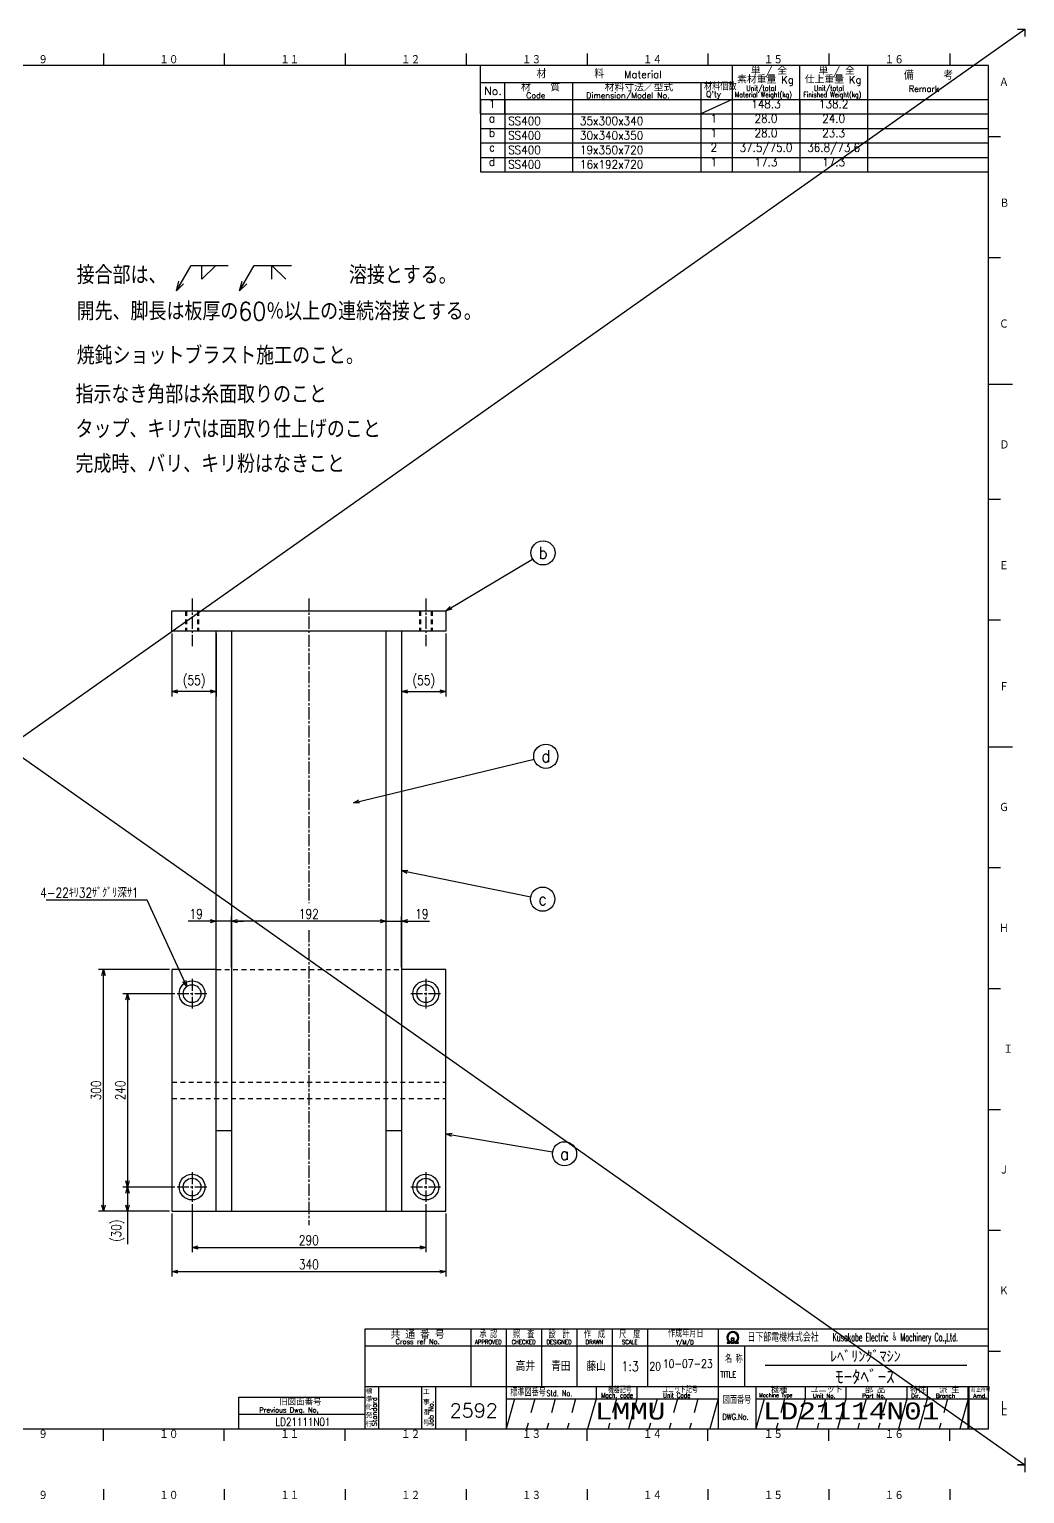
# Model space of a CAD drawing. Extents: x 0 to 2523, y 0 to 3564.
# Drawn here: x 1288 to 2523, y 1746 to 3564 of the extents above; entities that cross this region are included whole.
import ezdxf
from ezdxf.enums import TextEntityAlignment as Align

# ---------------------------------------------------------------- set-up
doc = ezdxf.new("R2010")
doc.units = 0
doc.header["$LTSCALE"] = 3
doc.linetypes.add('GEN3A', pattern=[3.5, 2, -1.5])
doc.linetypes.add('GEN7A', pattern=[7.5, 5, -0.75, 1, -0.75])
doc.layers.get('0').update_dxf_attribs({"linetype": 'CONTINUOUS'})
doc.layers.get('DEFPOINTS').update_dxf_attribs({"linetype": 'CONTINUOUS'})
for name, color, linetype in [('2', 5, 'CONTINUOUS'), ('3A', 6, 'GEN3A'), ('5', 3, 'CONTINUOUS'), ('6', 52, 'CONTINUOUS'), ('7A', 4, 'GEN7A'), ('8', 1, 'CONTINUOUS'), ('RAHM2', 1, 'CONTINUOUS'), ('RAHM3', 52, 'CONTINUOUS')]:
    doc.layers.add(name, color=color, linetype=linetype)
doc.styles.add('DIMENSION', font='monotxt.shx', dxfattribs={"bigfont": 'bigfont.shx'})
doc.styles.get("Standard").update_dxf_attribs({"font": 'romans.shx', "width": 0.8, "bigfont": 'extfont.shx'})
doc.dimstyles.new('GEN-ISO', dxfattribs={"dimscale": 3, "dimtxt": 4, "dimasz": 2.5, "dimexe": 2, "dimexo": 1, "dimgap": 1, "dimtad": 3, "dimdec": 3, "dimrnd": 0.001, "dimdsep": 46, "dimtxsty": 'Standard', "dimblk": 'OPEN30', "dimcen": 0, "dimclrt": 52, "dimadec": 0, "dimazin": 0, "dimtp": 0.1, "dimtm": 0.1, "dimtfac": 0.6, "dimtdec": 3, "dimtmove": 2, "dimatfit": 3, "dimldrblk": 'OPEN30', "dimfxl": 1, "dimarcsym": 0})

# ---------------------------------------------------------------- blocks, each defined once
blk = doc.blocks.new('1A1ﾌﾞﾋﾝ')
at = {"layer": 'RAHM2', "color": 5, "linetype": 'Continuous'}
for p, q in [((3, 594), (0, 594)), ((0, 594), (0, 591)), ((838, 594), (841, 594)), ((841, 594), (841, 591)), ((210, 589), (210, 579)), ((60, 584), (60, 579)), ((110, 584), (110, 579)), ((160, 584), (160, 579)), ((260, 584), (260, 579)), ((310, 584), (310, 579)), ((360, 584), (360, 579)), ((410, 584), (410, 579)), ((460, 584), (460, 579)), ((510, 584), (510, 579)), ((560, 584), (560, 579)), ((610, 584), (610, 579)), ((660, 584), (660, 579)), ((710, 584), (710, 579)), ((760, 584), (760, 579)), ((810, 584), (810, 579)), ((826, 579), (25, 579)), ((25, 579), (25, 15)), ((104, 558), (104, 579)), ((826, 15), (826, 579)), ((25, 558), (64.5, 558)), ((64.5, 558), (104, 558)), ((20, 549.5), (25, 549.5)), ((831, 549.5), (826, 549.5)), ((20, 499.5), (25, 499.5)), ((831, 499.5), (826, 499.5)), ((15, 447), (25, 447)), ((836, 447), (826, 447)), ((20, 399.5), (25, 399.5)), ((831, 399.5), (826, 399.5)), ((20, 349.5), (25, 349.5)), ((831, 349.5), (826, 349.5)), ((15, 297), (25, 297)), ((836, 297), (826, 297)), ((20, 247), (25, 247)), ((831, 247), (826, 247)), ((20, 197), (25, 197)), ((831, 197), (826, 197)), ((20, 147), (25, 147)), ((831, 147), (826, 147)), ((20, 97), (25, 97)), ((831, 97), (826, 97)), ((20, 47), (25, 47)), ((831, 47), (826, 47)), ((25, 15), (826, 15)), ((60, 10), (60, 15)), ((110, 10), (110, 15)), ((160, 10), (160, 15)), ((210, 5), (210, 15)), ((260, 10), (260, 15)), ((310, 10), (310, 15)), ((360, 10), (360, 15)), ((410, 10), (410, 15)), ((460, 10), (460, 15)), ((510, 10), (510, 15)), ((560, 10), (560, 15)), ((610, 10), (610, 15)), ((660, 10), (660, 15)), ((710, 10), (710, 15)), ((760, 10), (760, 15)), ((810, 10), (810, 15)), ((0, 3), (0, 0)), ((0, 0), (3, 0)), ((841, 0), (838, 0)), ((841, 3), (841, 0))]:
    blk.add_line(p, q, dxfattribs=at)
at = {"layer": 'RAHM2', "color": 7, "linetype": 'Continuous'}
for p, q in [((45, 579), (45, 558)), ((64.5, 579), (64.5, 558)), ((65, 579), (65, 558)), ((84, 579), (84, 558)), ((84.5, 579), (84.5, 558)), ((616, 559), (616, 579)), ((720, 579), (720, 559)), ((748, 559), (748, 579)), ((776, 579), (776, 559)), ((25, 572), (64.5, 572)), ((64.5, 572), (104, 572)), ((616, 572), (720, 572)), ((626, 559), (626, 572)), ((654, 572), (654, 559)), ((707, 572), (707, 559)), ((616, 565), (826, 565)), ((616, 559), (826, 559)), ((611.93, 56.26), (611.93, 32.42)), ((626.55, 56.26), (626.55, 15)), ((641.18, 56.26), (641.18, 32.42)), ((655.8, 56.26), (655.8, 32.42)), ((670.43, 56.26), (670.43, 32.42)), ((685.05, 56.26), (685.05, 32.42)), ((714.3, 56.26), (714.3, 15)), ((25, 49), (100, 49)), ((37, 49), (37, 15)), ((56.8, 49), (56.8, 15)), ((85.6, 49), (85.6, 15)), ((100, 15), (100, 49)), ((568.05, 49.26), (826, 49.26)), ((685.05, 49.26), (685.05, 32.42)), ((714.3, 49.26), (714.3, 49.26)), ((725.17, 49.26), (725.17, 32.42)), ((25, 42), (100, 42)), ((25, 35), (100, 35)), ((568.05, 32.42), (826, 32.42)), ((573.77, 32.42), (573.77, 15)), ((591.59, 32.42), (591.59, 15)), ((597.3, 32.42), (597.3, 15)), ((663.73, 32.42), (663.73, 27.42)), ((680.59, 32.42), (680.59, 27.42)), ((729.82, 32.42), (729.82, 15)), ((750.15, 32.42), (750.15, 27.42)), ((767, 32.42), (767, 27.42)), ((792.29, 32.42), (792.29, 27.42)), ((800.72, 32.42), (800.72, 27.42)), ((817.57, 15), (817.57, 32.42)), ((818.07, 15), (818.07, 32.42)), ((25, 28), (100, 28)), ((516, 28), (568.05, 28)), ((516, 15), (516, 28)), ((626.55, 27.42), (714.3, 27.42)), ((729.82, 27.42), (826, 27.42)), ((25, 21), (100, 21)), ((516, 21), (568.05, 21))]:
    blk.add_line(p, q, dxfattribs=at)
at = {"layer": 'RAHM2', "color": 3, "linetype": 'Continuous'}
for p, q in [((733.73, 41.35), (817.03, 41.35)), ((630.02, 27.42), (626.55, 15)), ((663.73, 27.42), (660.26, 15)), ((680.59, 27.42), (677.12, 15)), ((714.3, 27.42), (710.83, 15)), ((750.15, 27.42), (746.68, 15)), ((767, 27.42), (763.54, 15)), ((792.29, 27.42), (788.82, 15)), ((800.72, 27.42), (797.25, 15))]:
    blk.add_line(p, q, dxfattribs=at)
at = {"layer": 'RAHM2', "color": 3, "linetype": 'GEN3A'}
for p, q in [((638.44, 27.42), (634.98, 15)), ((646.87, 27.42), (643.41, 15)), ((655.3, 27.42), (651.84, 15)), ((672.16, 27.42), (668.69, 15)), ((689.01, 27.42), (685.55, 15)), ((697.44, 27.42), (693.98, 15)), ((705.87, 27.42), (702.41, 15)), ((741.72, 27.42), (738.25, 15)), ((758.57, 27.42), (755.11, 15)), ((775.43, 27.42), (771.97, 15)), ((783.86, 27.42), (780.39, 15)), ((809.14, 27.42), (805.68, 15))]:
    blk.add_line(p, q, dxfattribs=at)
at = {"layer": 'RAHM2', "color": 5, "linetype": 'Continuous'}
blk.add_lwpolyline([(826, 56.26), (568.05, 56.26), (568.05, 15)], dxfattribs=at)
at = {"layer": 'RAHM2', "color": 7, "linetype": 'Continuous'}
for points in [[(718.02, 50.4), (719.22, 50.4), (719.22, 51.01)], [(718.02, 50.58), (718.97, 50.58), (718.97, 50.91)], [(718.72, 50.82), (718.72, 50.75), (718.02, 50.75), (718.02, 50.4)], [(719.62, 52.51), (719.62, 50.4), (720.92, 50.4), (720.92, 52.51), (719.62, 52.51)], [(719.77, 52.36), (719.77, 51.53), (720.77, 51.53), (720.77, 52.36), (719.77, 52.36)], [(720.77, 51.38), (720.77, 50.55), (719.77, 50.55), (719.77, 51.38), (720.77, 51.38)], [(721.32, 50.98), (721.32, 50.4), (722.58, 50.4), (722.58, 50.75), (721.85, 50.75), (721.85, 50.8)], [(721.57, 50.87), (721.57, 50.58), (722.58, 50.58)]]:
    blk.add_lwpolyline(points, dxfattribs=at)
for points in [[(30.79, 48.41), (27.65, 42.97), (33.92, 42.97)], [(30.79, 41.41), (27.65, 35.97), (33.92, 35.97)], [(30.79, 34.41), (27.65, 28.97), (33.92, 28.97)], [(30.79, 27.41), (27.65, 21.97), (33.92, 21.97)]]:
    blk.add_lwpolyline(points, close=True, dxfattribs=at)
at = {"layer": 'RAHM2', "color": 3, "linetype": 'Continuous'}
for points in [[(733.29, 27.42), (729.82, 15)], [(817.57, 27.42), (817.57, 27.42), (814.11, 15)]]:
    blk.add_lwpolyline(points, dxfattribs=at)
at = {"layer": 'RAHM2', "color": 7, "linetype": 'Continuous'}
for radius, start, end in [(2.5, 308.27062, 230.89517), (2.28, 303.99488, 234.40132), (2.06, 299.8294, 238.47562)]:
    blk.add_arc((720.3, 52.76), radius, start, end, dxfattribs=at)
at = {"layer": 'RAHM2', "color": 5, "linetype": 'Continuous'}
for s, height, p in [('１', 3.31, (33.1, 579.6)), ('２', 3.31, (83.1, 579.6)), ('３', 3.31, (133.1, 579.6)), ('４', 3.31, (183.1, 579.6)), ('５', 3.31, (233.1, 579.6)), ('６', 3.31, (283.1, 579.6)), ('７', 3.31, (333.1, 579.6)), ('８', 3.31, (383.1, 579.6)), ('９', 3.31, (433.1, 579.6)), ('１０', 3.311, (483.1, 579.6)), ('１１', 3.311, (533.1, 579.6)), ('１２', 3.311, (583.1, 579.6)), ('１３', 3.311, (633.1, 579.6)), ('１４', 3.311, (683.1, 579.6)), ('１５', 3.311, (733.1, 579.6)), ('１６', 3.311, (783.1, 579.6)), ('Ａ', 3.31, (18.36, 570.24)), ('Ａ', 3.31, (830.43, 570.24)), ('Ｂ', 3.31, (18.36, 520.24)), ('Ｂ', 3.31, (830.65, 520.24)), ('Ｃ', 3.31, (18.36, 470.24)), ('Ｃ', 3.31, (830.43, 470.24)), ('Ｄ', 3.31, (18.36, 420.24)), ('Ｄ', 3.31, (830.65, 420.24)), ('Ｅ', 3.31, (18.36, 370.24)), ('Ｅ', 3.31, (830.43, 370.24)), ('Ｆ', 3.31, (18.36, 320.24)), ('Ｆ', 3.31, (830.43, 320.24)), ('Ｇ', 3.31, (18.36, 270.24)), ('Ｇ', 3.31, (830.43, 270.24)), ('Ｈ', 3.31, (18.36, 220.24)), ('Ｈ', 3.31, (830.43, 220.24)), ('Ｉ', 3.31, (18.36, 170.24)), ('Ｉ', 3.31, (832.19, 170.24)), ('Ｊ', 3.31, (18.36, 120.24)), ('Ｊ', 3.31, (830.43, 120.24)), ('Ｋ', 3.31, (18.36, 70.24)), ('Ｋ', 3.31, (830.43, 70.24)), ('Ｌ', 3.31, (830.43, 22.74)), ('Ｌ', 3.31, (18.36, 20.24)), ('Ｌ', 3.31, (830.43, 20.24)), ('１', 3.31, (33.1, 10.87)), ('２', 3.31, (83.1, 10.87)), ('３', 3.31, (133.1, 10.87)), ('４', 3.31, (183.1, 10.87)), ('５', 3.31, (233.1, 10.87)), ('６', 3.31, (283.1, 10.87)), ('７', 3.31, (333.1, 10.87)), ('８', 3.31, (383.1, 10.87)), ('９', 3.31, (433.1, 10.87)), ('１０', 3.311, (483.1, 10.87)), ('１１', 3.311, (533.1, 10.87)), ('１２', 3.311, (583.1, 10.87)), ('１３', 3.311, (633.1, 10.87)), ('１４', 3.311, (683.1, 10.87)), ('１５', 3.311, (733.1, 10.87)), ('１６', 3.311, (783.1, 10.87))]:
    blk.add_text(s, height=height, dxfattribs=at).set_placement(p)
at = {"layer": 'RAHM2', "color": 7, "linetype": 'Continuous'}
for s, height, width, p in [('ユニットNo.', 2.5, 0.8, (28.29, 575.92)), ('コードNo.', 2.5, 0.8, (49.52, 575.81)), ('総製作個数', 2.5, 0.8, (69.17, 575.72)), ('在庫棚入庫', 2.5, 0.8, (89.08, 575.82)), ('Unit No.', 2.5, 0.8, (28.29, 572.64)), ('Part No.', 2.5, 0.8, (49.52, 572.53)), ("T. Q'ty", 2.2, 0.8, (69.17, 572.96)), ("Stock Q'ty", 2.2, 0.8, (85.8, 573.06)), ('材料個数', 3, 0.8, (708.41, 568.75)), ('Unit/total', 2.2, 0.7, (725.86, 568.49)), ('Unit/total', 2.2, 0.7, (753.86, 568.49)), ('Material Weight(kg)', 2.2, 0.68, (721.1, 565.86)), ('Finished Weight(kg)', 2.2, 0.68, (749.46, 565.86)), ('作成年月日', 3, 0.7, (693.49, 52.82)), ('Kusakabe Electric ＆ Machinery Co.,Ltd.', 3.3108, 0.5, (761.56, 51.19)), ('Y/M/D', 1.8, 0.8, (696.79, 49.87)), ('20', 3.5, 0.8, (685.81, 39.08)), ('名 称', 3, 0.7, (717.06, 42.33)), ('TITLE', 2.5, 0.8, (715.18, 36.25)), ('標準図番号', 3, 0.7, (628.26, 28.44)), ('Std. No.', 2.5, 0.7, (643.23, 28.44)), ('機器記号', 2.5, 0.7, (668.65, 29.77)), ('ユニット記号', 2.5, 0.7, (691.14, 29.85)), ('訂正符号', 2, 0.7, (818.96, 30.16)), ('Mach. code', 2, 0.7, (665.86, 27.83)), ('Unit Code', 2, 0.7, (691.45, 27.83)), ('図面番号', 3, 0.7, (716.15, 25.37)), ('Machine Type', 1.7, 0.9, (731.15, 28.05))]:
    blk.add_text(s, height=height, dxfattribs=dict(at, width=width)).set_placement(p)
for s, height, p in [('材\u3000\u3000\u3000\u3000\u3000料', 3.311, (639.18, 573.82)), ('Material', 3, (675.34, 573.82)), ('単 / 全', 3, (727.71, 575.26)), ('単 / 全', 3, (755.71, 575.26)), ('備     考', 3.311, (791.08, 573.21)), ('No.', 3.311, (617.5, 566.82)), ('材\u3000\u3000質', 3, (632.68, 568.39)), ('材料寸法／型式', 3, (667.33, 568.39)), ('素材重量 Kg', 3, (722.08, 571.63)), ('仕上重量 Kg', 3, (750.08, 571.63)), ('Remark', 2.5, (793.03, 568.16)), ('Code', 2.4, (634.82, 565.45)), ('Dimension/Model No.', 2.4, (659.65, 565.45)), ("Q'ty", 2.4, (709.19, 565.93)), ('Ｄ', 3.2, (29.23, 43.2)), ('Ｃ', 3.2, (29.23, 36.2)), ('Ｂ', 3.2, (29.23, 29.2)), ('標', 2, (568.44, 29.43)), ('工', 2, (592.15, 29.24)), ('機種', 2.4, (736.08, 29.76)), ('ユニット', 2.4, (752.39, 29.96)), ('部 品', 2.4, (774.93, 29.79)), ('特性', 2.4, (793.55, 29.78)), ('派 生', 2.4, (805.65, 29.72)), ('Ａ', 3.2, (29.23, 22.2)), ('旧図面番号', 2.5, (532.71, 24.69)), ('化', 2, (568.37, 22.95)), ('準', 2, (568.47, 26.11)), ('事', 2, (592.17, 24.92)), ('Unit No.', 1.7, (753.39, 27.76)), ('Part No.', 1.7, (773.81, 27.76)), ('Dir.', 1.7, (794.09, 27.76)), ('Branch', 1.7, (804.28, 27.76)), ('Amd.', 1.7, (819.74, 27.76)), ('符号', 2.5, (28.17, 18.37)), ('年月日', 2.5, (40.49, 18.14)), ('設計訂正書No.', 2.5, (58.29, 18.18)), ('担当', 2.5, (89.5, 18.18)), ('Previous Dwg. No,', 2, (524.5, 21.75)), ('発', 2, (568.46, 19.47)), ('号', 2, (592.11, 16.28)), ('番', 2, (592.31, 20.76)), ('Amd.', 2, (28.17, 15.93)), ('Y/M/D', 2, (40.49, 15.7)), ('Design Chg No.', 2, (58.29, 15.75)), ('Name', 2, (89.5, 15.75)), ('行', 2, (568.43, 15.82)), ('行', 2, (568.46, 15.82))]:
    blk.add_text(s, height=height, dxfattribs=at).set_placement(p)
for s, height, p in [('共 通 番 号', 3, (589.93, 54.14)), ('Cross ref No.', 2, (589.93, 51.01))]:
    blk.add_text(s, height=height, dxfattribs=at).set_placement(p, align=Align.MIDDLE)
for s, height, width, p in [('承 認', 3, 0.7, (619.18, 54.35)), ('照  査', 3, 0.7, (633.8, 54.35)), ('設  計', 3, 0.7, (648.43, 54.35)), ('作  成', 3, 0.7, (663.05, 54.35)), ('尺  度', 3, 0.7, (677.67, 54.35)), ('APPROVED', 1.8, 0.8, (619.18, 50.85)), ('CHECKED', 1.8, 0.8, (633.8, 50.85)), ('DESIGNED', 1.8, 0.8, (648.43, 50.85)), ('DRAWN', 1.8, 0.8, (663.05, 50.85)), ('SCALE', 1.8, 0.8, (677.67, 50.85)), ('DWG.No.', 2.5, 0.8, (721.41, 19.96))]:
    blk.add_text(s, height=height, dxfattribs=dict(at, width=width)).set_placement(p, align=Align.MIDDLE)
at = {"layer": 'RAHM2', "color": 7, "linetype": 'Continuous', "width": 0.844147}
blk.add_text('日下部電機株式会社', height=3.311, dxfattribs=at).set_placement((726.35, 51.06), (755.79, 51.06), align=Align.FIT)
at = {"layer": 'RAHM2', "color": 7, "linetype": 'Continuous'}
for s, p in [('Standard', (573.07, 16.05)), ('Job No.', (596.5, 16.05))]:
    blk.add_text(s, height=2, rotation=90, dxfattribs=at).set_placement(p)
at = {"layer": 'RAHM2', "color": 5, "linetype": 'Continuous', "width": 0.7}
for tag, p in [('HEADER3', (35, 566.01)), ('HEADER4', (54.75, 566)), ('HEADER15', (74.49, 566)), ('HEADER16', (94.43, 566))]:
    blk.add_attdef(tag, text='', height=6, dxfattribs=at).set_placement(p, align=Align.MIDDLE)
at = {"layer": 'RAHM2', "color": 7, "linetype": 'Continuous'}
blk.add_attdef('HEADER5', text='', height=2.5, dxfattribs=at).set_placement((63.69, 559.1), align=Align.BOTTOM_RIGHT)
for tag, height, width, p in [('HEADER25', 3.2, 0.63, (46.91, 45.38)), ('HEADER23', 3.33, 0.8, (71.4, 45.2)), ('HEADER24', 3.5, 0.8, (92.57, 45.22)), ('HEADER7', 5, 0.8, (590.38, 40.8)), ('GEN-TITLE-SCA', 4, 0.85, (677.79, 40.85)), ('HEADER1', 5, 0.9, (775.12, 45.15)), ('HEADER22', 3.2, 0.63, (46.91, 38.38)), ('HEADER20', 3.33, 0.8, (71.4, 38.2)), ('HEADER21', 3.5, 0.8, (92.57, 38.22)), ('HEADER2', 6, 0.9, (774.89, 36.68)), ('HEADER19', 3.2, 0.63, (46.91, 31.38)), ('HEADER17', 3.33, 0.8, (71.4, 31.2)), ('HEADER18', 3.5, 0.8, (92.57, 31.22)), ('HEADER11', 3.2, 0.63, (46.91, 24.38)), ('HEADER9', 3.33, 0.8, (71.4, 24.2)), ('HEADER10', 3.5, 0.8, (92.57, 24.22)), ('HEADER14', 3.31, 0.8, (542.54, 17.82))]:
    blk.add_attdef(tag, text='', height=height, dxfattribs=dict(at, width=width)).set_placement(p, align=Align.MIDDLE)
at = {"layer": 'RAHM2', "color": 7, "linetype": 'Continuous', "width": 0.8}
blk.add_attdef('GEN-TITLE-DAT', text='', height=3.5, dxfattribs=at).set_placement((691.35, 39.1), align=Align.BOTTOM_LEFT)
at = {"layer": 'RAHM2', "color": 5, "linetype": 'Continuous'}
blk.add_attdef('HEADER6', text='', height=5.8, dxfattribs=at).set_placement((623.09, 17.9), align=Align.BOTTOM_RIGHT)
at = {"layer": 'RAHM2', "color": 5, "linetype": 'Continuous', "style": 'DIMENSION', "width": 1.2}
for tag, p in [('HEADER13', (629.56, 16.75)), ('HEADER12', (663.26, 16.72)), ('GEN-TITLE-DWG', (732.79, 16.74))]:
    blk.add_attdef(tag, text='', height=7.02, dxfattribs=at).set_placement(p, align=Align.BOTTOM_LEFT)
at = {"layer": 'RAHM2', "color": 5, "linetype": 'Continuous', "style": 'DIMENSION'}
blk.add_attdef('HEADER8', text='', height=7.02, dxfattribs=at).set_placement((824.55, 16.71), align=Align.BOTTOM_RIGHT)
blk = doc.blocks.new('_Open30')
at = {"color": 0, "linetype": 'ByBlock', "lineweight": -2}
for p, q in [((-1, 0.27), (0, 0)), ((0, 0), (-1, -0.27)), ((0, 0), (-1, 0))]:
    blk.add_line(p, q, dxfattribs=at)
blk = doc.blocks.new('*D69')
at = {"layer": '5', "color": 0, "lineweight": -2, "transparency": 16777216}
for p, q in [((1490, 2105.6), (1490, 2046)), ((1780, 2105.6), (1780, 2046)), ((1497.5, 2052), (1772.5, 2052))]:
    blk.add_line(p, q, dxfattribs=at)
at = {"layer": 'DEFPOINTS', "color": 0, "transparency": 16777216}
for p in [(1490, 2108.6), (1780, 2108.6), (1780, 2052)]:
    blk.add_point(p, dxfattribs=at)
at = {"layer": '5', "color": 0, "lineweight": -2, "transparency": 16777216, "xscale": 7.5, "yscale": 7.5, "zscale": 7.5, "rotation": 180}
blk.add_blockref('_Open30', (1490, 2052), dxfattribs=at)
at = {"layer": '5', "color": 0, "lineweight": -2, "transparency": 16777216, "xscale": 7.5, "yscale": 7.5, "zscale": 7.5}
blk.add_blockref('_Open30', (1780, 2052), dxfattribs=at)
at = {"layer": '5', "color": 52, "transparency": 16777216, "insert": (1635, 2061), "char_height": 12, "attachment_point": 5}
blk.add_mtext('290', dxfattribs=at)
blk = doc.blocks.new('*D70')
at = {"layer": '5', "color": 0, "lineweight": -2, "transparency": 16777216}
for p, q in [((1465, 2094), (1465, 2016)), ((1805, 2094), (1805, 2016)), ((1472.5, 2022), (1797.5, 2022))]:
    blk.add_line(p, q, dxfattribs=at)
at = {"layer": 'DEFPOINTS', "color": 0, "transparency": 16777216}
for p in [(1465, 2097), (1805, 2097), (1805, 2022)]:
    blk.add_point(p, dxfattribs=at)
at = {"layer": '5', "color": 0, "lineweight": -2, "transparency": 16777216, "xscale": 7.5, "yscale": 7.5, "zscale": 7.5, "rotation": 180}
blk.add_blockref('_Open30', (1465, 2022), dxfattribs=at)
at = {"layer": '5', "color": 0, "lineweight": -2, "transparency": 16777216, "xscale": 7.5, "yscale": 7.5, "zscale": 7.5}
blk.add_blockref('_Open30', (1805, 2022), dxfattribs=at)
at = {"layer": '5', "color": 52, "transparency": 16777216, "insert": (1635, 2031), "char_height": 12, "attachment_point": 5}
blk.add_mtext('340', dxfattribs=at)
blk = doc.blocks.new('*D71')
at = {"layer": '5', "color": 0, "lineweight": -2, "transparency": 16777216}
for p, q in [((1468.6, 2367), (1404, 2367)), ((1410, 2359.5), (1410, 2134.5)), ((1468.6, 2127), (1404, 2127))]:
    blk.add_line(p, q, dxfattribs=at)
at = {"layer": 'DEFPOINTS', "color": 0, "transparency": 16777216}
for p in [(1471.6, 2367), (1410, 2127), (1471.6, 2127)]:
    blk.add_point(p, dxfattribs=at)
at = {"layer": '5', "color": 0, "lineweight": -2, "transparency": 16777216, "xscale": 7.5, "yscale": 7.5, "zscale": 7.5}
for p, rotation in [((1410, 2367), 90), ((1410, 2127), 270)]:
    blk.add_blockref('_Open30', p, dxfattribs=dict(at, rotation=rotation))
at = {"layer": '5', "color": 52, "transparency": 16777216, "insert": (1401, 2247), "char_height": 12, "attachment_point": 5, "rotation": 90}
blk.add_mtext('240', dxfattribs=at)
blk = doc.blocks.new('*D72')
at = {"layer": '5', "color": 0, "lineweight": -2, "transparency": 16777216}
for p, q in [((1468.6, 2127), (1404, 2127)), ((1410, 2119.5), (1410, 2104.5)), ((1462, 2097), (1404, 2097)), ((1410, 2097), (1410, 2056.1))]:
    blk.add_line(p, q, dxfattribs=at)
at = {"layer": 'DEFPOINTS', "color": 0, "transparency": 16777216}
for p in [(1471.6, 2127), (1410, 2097), (1465, 2097)]:
    blk.add_point(p, dxfattribs=at)
at = {"layer": '5', "color": 0, "lineweight": -2, "transparency": 16777216, "xscale": 7.5, "yscale": 7.5, "zscale": 7.5}
for p, rotation in [((1410, 2127), 90), ((1410, 2097), 270)]:
    blk.add_blockref('_Open30', p, dxfattribs=dict(at, rotation=rotation))
at = {"layer": '5', "color": 52, "transparency": 16777216, "insert": (1397.9, 2072.8), "char_height": 12, "attachment_point": 5, "rotation": 90}
blk.add_mtext('(30)', dxfattribs=at)
blk = doc.blocks.new('*D73')
at = {"layer": '5', "color": 0, "lineweight": -2, "transparency": 16777216}
for p, q in [((1462, 2397), (1374, 2397)), ((1380, 2104.5), (1380, 2389.5)), ((1462, 2097), (1374, 2097))]:
    blk.add_line(p, q, dxfattribs=at)
at = {"layer": 'DEFPOINTS', "color": 0, "transparency": 16777216}
for p in [(1380, 2397), (1465, 2397), (1465, 2097)]:
    blk.add_point(p, dxfattribs=at)
at = {"layer": '5', "color": 0, "lineweight": -2, "transparency": 16777216, "xscale": 7.5, "yscale": 7.5, "zscale": 7.5}
for p, rotation in [((1380, 2397), 90), ((1380, 2097), 270)]:
    blk.add_blockref('_Open30', p, dxfattribs=dict(at, rotation=rotation))
at = {"layer": '5', "color": 52, "transparency": 16777216, "insert": (1371, 2247), "char_height": 12, "attachment_point": 5, "rotation": 90}
blk.add_mtext('300', dxfattribs=at)
blk = doc.blocks.new('*D74')
at = {"layer": '5', "color": 0, "lineweight": -2, "transparency": 16777216}
for p, q in [((1539, 2400), (1539, 2463)), ((1723.5, 2457), (1546.5, 2457)), ((1731, 2400), (1731, 2463))]:
    blk.add_line(p, q, dxfattribs=at)
at = {"layer": 'DEFPOINTS', "color": 0, "transparency": 16777216}
for p in [(1539, 2457), (1539, 2397), (1731, 2397)]:
    blk.add_point(p, dxfattribs=at)
at = {"layer": '5', "color": 0, "lineweight": -2, "transparency": 16777216, "xscale": 7.5, "yscale": 7.5, "zscale": 7.5, "rotation": 180}
blk.add_blockref('_Open30', (1539, 2457), dxfattribs=at)
at = {"layer": '5', "color": 0, "lineweight": -2, "transparency": 16777216, "xscale": 7.5, "yscale": 7.5, "zscale": 7.5}
blk.add_blockref('_Open30', (1731, 2457), dxfattribs=at)
at = {"layer": '5', "color": 52, "transparency": 16777216, "insert": (1635, 2466), "char_height": 12, "attachment_point": 5}
blk.add_mtext('192', dxfattribs=at)
blk = doc.blocks.new('*D75')
at = {"layer": '5', "color": 0, "lineweight": -2, "transparency": 16777216}
for p, q in [((1512.5, 2457), (1485.3, 2457)), ((1520, 2400), (1520, 2463)), ((1539, 2457), (1520, 2457)), ((1539, 2400), (1539, 2463)), ((1546.5, 2457), (1554, 2457))]:
    blk.add_line(p, q, dxfattribs=at)
at = {"layer": 'DEFPOINTS', "color": 0, "transparency": 16777216}
for p in [(1520, 2457), (1520, 2397), (1539, 2397)]:
    blk.add_point(p, dxfattribs=at)
at = {"layer": '5', "color": 0, "lineweight": -2, "transparency": 16777216, "xscale": 7.5, "yscale": 7.5, "zscale": 7.5}
blk.add_blockref('_Open30', (1520, 2457), dxfattribs=at)
at = {"layer": '5', "color": 0, "lineweight": -2, "transparency": 16777216, "xscale": 7.5, "yscale": 7.5, "zscale": 7.5, "rotation": 180}
blk.add_blockref('_Open30', (1539, 2457), dxfattribs=at)
at = {"layer": '5', "color": 52, "transparency": 16777216, "insert": (1495.1, 2466), "char_height": 12, "attachment_point": 5}
blk.add_mtext('19', dxfattribs=at)
blk = doc.blocks.new('*D76')
at = {"layer": '5', "color": 0, "lineweight": -2, "transparency": 16777216}
for p, q in [((1723.5, 2457), (1716, 2457)), ((1731, 2400), (1731, 2463)), ((1731, 2457), (1750, 2457)), ((1750, 2400), (1750, 2463)), ((1757.5, 2457), (1784.7, 2457))]:
    blk.add_line(p, q, dxfattribs=at)
at = {"layer": 'DEFPOINTS', "color": 0, "transparency": 16777216}
for p in [(1750, 2457), (1731, 2397), (1750, 2397)]:
    blk.add_point(p, dxfattribs=at)
at = {"layer": '5', "color": 0, "lineweight": -2, "transparency": 16777216, "xscale": 7.5, "yscale": 7.5, "zscale": 7.5}
blk.add_blockref('_Open30', (1731, 2457), dxfattribs=at)
at = {"layer": '5', "color": 0, "lineweight": -2, "transparency": 16777216, "xscale": 7.5, "yscale": 7.5, "zscale": 7.5, "rotation": 180}
blk.add_blockref('_Open30', (1750, 2457), dxfattribs=at)
at = {"layer": '5', "color": 52, "transparency": 16777216, "insert": (1774.9, 2466), "char_height": 12, "attachment_point": 5}
blk.add_mtext('19', dxfattribs=at)
blk = doc.blocks.new('*D63')
at = {"layer": '5', "color": 0, "lineweight": -2, "transparency": 16777216}
for p, q in [((1465, 2814), (1465, 2736)), ((1520, 2814), (1520, 2736)), ((1512.5, 2742), (1472.5, 2742))]:
    blk.add_line(p, q, dxfattribs=at)
at = {"layer": 'DEFPOINTS', "color": 0, "transparency": 16777216}
for p in [(1465, 2817), (1520, 2817), (1465, 2742)]:
    blk.add_point(p, dxfattribs=at)
at = {"layer": '5', "color": 0, "lineweight": -2, "transparency": 16777216, "xscale": 7.5, "yscale": 7.5, "zscale": 7.5, "rotation": 180}
blk.add_blockref('_Open30', (1465, 2742), dxfattribs=at)
at = {"layer": '5', "color": 0, "lineweight": -2, "transparency": 16777216, "xscale": 7.5, "yscale": 7.5, "zscale": 7.5}
blk.add_blockref('_Open30', (1520, 2742), dxfattribs=at)
at = {"layer": '5', "color": 52, "transparency": 16777216, "insert": (1492.5, 2754.1), "char_height": 12, "attachment_point": 5}
blk.add_mtext('(55)', dxfattribs=at)
blk = doc.blocks.new('*D64')
at = {"layer": '5', "color": 0, "lineweight": -2, "transparency": 16777216}
for p, q in [((1750, 2814), (1750, 2736)), ((1805, 2814), (1805, 2736)), ((1757.5, 2742), (1797.5, 2742))]:
    blk.add_line(p, q, dxfattribs=at)
at = {"layer": 'DEFPOINTS', "color": 0, "transparency": 16777216}
for p in [(1750, 2817), (1805, 2817), (1805, 2742)]:
    blk.add_point(p, dxfattribs=at)
at = {"layer": '5', "color": 0, "lineweight": -2, "transparency": 16777216, "xscale": 7.5, "yscale": 7.5, "zscale": 7.5, "rotation": 180}
blk.add_blockref('_Open30', (1750, 2742), dxfattribs=at)
at = {"layer": '5', "color": 0, "lineweight": -2, "transparency": 16777216, "xscale": 7.5, "yscale": 7.5, "zscale": 7.5}
blk.add_blockref('_Open30', (1805, 2742), dxfattribs=at)
at = {"layer": '5', "color": 52, "transparency": 16777216, "insert": (1777.5, 2754.1), "char_height": 12, "attachment_point": 5}
blk.add_mtext('(55)', dxfattribs=at)
blk = doc.blocks.new('STDBUHIN')
at = {"color": 7}
for p, q in [((0, 0), (0, -6)), ((10, 0), (10, -6)), ((38, 0), (38, -6)), ((91, 0), (91, -6)), ((104, 0), (104, -6)), ((132, 0), (132, -6)), ((160, 0), (160, -6)), ((0, -6), (210, -6))]:
    blk.add_line(p, q, dxfattribs=at)
at = {"layer": 'RAHM3', "color": 7, "width": 0.9}
for tag, p in [('1GENST', (4.710911, -4.609434)), ('4GENST', (96.434633, -4.658422)), ('5GENST', (118, -4.729)), ('6GENST', (146, -4.729))]:
    blk.add_attdef(tag, text='', height=3.5, dxfattribs=at).set_placement(p, align=Align.BOTTOM_CENTER)
at = {"layer": 'RAHM3', "color": 7}
for tag, p, width in [('2GENST', (11.373533, -4.658422), 0.8), ('3GENST', (41.070972, -4.658422), 0.8), ('7GENST', (162.759538, -4.671383), 0.9)]:
    blk.add_attdef(tag, p, '', height=3.5, dxfattribs=dict(at, width=width))
blk = doc.blocks.new('GENBALLOON1')
blk.add_circle((0, 0), 5)
at = {"flags": 1}
blk.add_attdef('GEN_PARENT', text='', height=2.5, dxfattribs=at).set_placement((0, 0), align=Align.MIDDLE)
blk.add_attdef('REF_NO', text='', height=3.5).set_placement((0, 0), align=Align.MIDDLE)
at = {"color": 7, "flags": 1}
for tag, p in [('5GENINF', (6.43, 0.96)), ('6GENINF', (6.43, 0.63)), ('7GENINF', (6.43, 0.3)), ('8GENINF', (6.43, -0.04)), ('9GENINF', (6.43, -0.37)), ('3GENINF', (6.43, -2.34)), ('4GENINF', (6.43, -2.67)), ('20GENINF', (6.43, -4.7)), ('21GENINF', (6.43, -5.04)), ('22GENINF', (6.43, -5.37)), ('10GENINF', (6.43, -0.7)), ('11GENINF', (6.43, -1)), ('12GENINF', (6.43, -1.34)), ('13GENINF', (6.43, -1.67)), ('14GENINF', (6.43, -2)), ('15GENINF', (6.43, -3)), ('16GENINF', (6.43, -3.34)), ('17GENINF', (6.43, -3.7)), ('18GENINF', (6.43, -4.04)), ('19GENINF', (6.43, -4.37))]:
    blk.add_attdef(tag, p, '', height=0.2, dxfattribs=at)

msp = doc.modelspace()

# ---------------------------------------------------------------- linework, layer by layer
msp.add_line((2160.0001, 3477), (2121.0001, 3459))
at = {"layer": '2'}
for p, q in [((1520, 2097), (1520, 2817)), ((1539, 2817), (1539, 2097)), ((1731, 2097), (1731, 2817)), ((1750, 2817), (1750, 2097)), ((1805, 2397), (1750, 2397)), ((1520, 2197), (1539, 2197)), ((1731, 2197), (1750, 2197))]:
    msp.add_line(p, q, dxfattribs=at)
msp.add_lwpolyline([(1805, 2817), (1465, 2817), (1465, 2842), (1805, 2842)], close=True, dxfattribs=at)
msp.add_lwpolyline([(1520, 2397), (1465, 2397), (1465, 2097), (1805, 2097), (1805, 2397)], dxfattribs=at)
for centre, radius in [((1490, 2367), 16), ((1780, 2367), 16), ((1490, 2367), 11), ((1780, 2367), 11), ((1490, 2127), 16), ((1490, 2127), 11), ((1780, 2127), 16), ((1780, 2127), 11)]:
    msp.add_circle(centre, radius, dxfattribs=at)
at = {"layer": '3A'}
for p, q in [((1482.001, 2842), (1482.001, 2817)), ((1483.228, 2842), (1483.228, 2817)), ((1496.774, 2842), (1496.774, 2817)), ((1498.001, 2842), (1498.001, 2817)), ((1771.999, 2842), (1771.999, 2817)), ((1773.226, 2842), (1773.226, 2817)), ((1786.772, 2842), (1786.772, 2817)), ((1787.999, 2842), (1787.999, 2817)), ((1520, 2397), (1750, 2397)), ((1465, 2257), (1805, 2257)), ((1465, 2237), (1805, 2237))]:
    msp.add_line(p, q, dxfattribs=at)
at = {"layer": '6'}
for p, q in [((1589.0251, 3253.7267), (1589.0251, 3271.0067)), ((1589.0251, 3271.0067), (1606.3051, 3253.7267))]:
    msp.add_line(p, q, dxfattribs=at)
msp.add_lwpolyline([(1502.1047, 3271.0067), (1519.3847, 3271.0067), (1502.1047, 3253.7267)], close=True, dxfattribs=at)
at = {"layer": '7A'}
for p, q in [((1490.001, 2857.4865), (1490.001, 2798.47)), ((1635, 2857.4865), (1635, 2479.5077)), ((1779.999, 2857.4865), (1779.999, 2798.47)), ((1635, 2446.0293), (1635, 2079.7874)), ((1490, 2385.3961), (1490, 2348.6039)), ((1780, 2385.3961), (1780, 2348.6039)), ((1508.3961, 2367), (1471.6039, 2367)), ((1798.3961, 2367), (1761.6039, 2367)), ((1490, 2145.3961), (1490, 2108.6039)), ((1780, 2145.3961), (1780, 2108.6039)), ((1508.3961, 2127), (1471.6039, 2127)), ((1798.3961, 2127), (1761.6039, 2127))]:
    msp.add_line(p, q, dxfattribs=at)
at = {"layer": '8'}
for p, q in [((0, 1782), (2523, 3564)), ((0, 3564), (2523, 1782))]:
    msp.add_line(p, q, dxfattribs=at)

# ---------------------------------------------------------------- block references
at = {"layer": '2', "xscale": 3, "yscale": 3, "zscale": 3}
for p, values in [((0, 1782), {'GEN-TITLE-DWG': 'LD21114N01', 'GEN-TITLE-DAT': '10-07-23', 'GEN-TITLE-SCA': '1:3', 'HEADER1': 'ﾚﾍﾞﾘﾝｸﾞﾏｼﾝ', 'HEADER2': 'ﾓｰﾀﾍﾞｰｽ', 'HEADER3': '21', 'HEADER4': '114', 'HEADER6': '2592', 'HEADER12': 'LMMU', 'HEADER14': 'LD21111N01', 'HEADER15': '1', 'HEADER16': '0'}), ((0, 0), {'GEN-TITLE-DWG': 'LD11113N01', 'GEN-TITLE-DAT': '13-03-29', 'GEN-TITLE-SCA': '1:3', 'HEADER1': 'ﾚﾍﾞﾘﾝｸﾞﾏｼﾝ', 'HEADER2': 'ﾓｰﾀﾍﾞｰｽ', 'HEADER3': '11', 'HEADER4': '113', 'HEADER6': '2638', 'HEADER12': 'LMMU', 'HEADER13': 'LM10', 'HEADER14': 'LD21114N01', 'HEADER15': '1', 'HEADER16': '0'})]:
    msp.add_blockref('1A1ﾌﾞﾋﾝ', p, dxfattribs=at).add_auto_attribs(values)
at = {"layer": '5'}
ref = msp.add_blockref('GENBALLOON1', (1925.4308, 2914.1072), dxfattribs=dict(at, xscale=3, yscale=3, zscale=3))
ref.add_attrib('REF_NO', 'b', dxfattribs={"color": 7, "height": 15, "width": 0.9}).set_placement((1925.4308, 2914.1072), align=Align.MIDDLE_CENTER)
ref = msp.add_blockref('GENBALLOON1', (1928.8517, 2661.6916), dxfattribs=dict(at, xscale=3, yscale=3, zscale=3))
ref.add_attrib('REF_NO', 'd', dxfattribs={"color": 7, "height": 15, "width": 0.9}).set_placement((1928.8517, 2661.6916), align=Align.MIDDLE_CENTER)
ref = msp.add_blockref('GENBALLOON1', (1924.9596, 2484.3134), dxfattribs=dict(at, xscale=3, yscale=3, zscale=3))
ref.add_attrib('REF_NO', 'c', dxfattribs={"color": 7, "height": 15, "width": 0.9}).set_placement((1924.9596, 2484.3134), align=Align.MIDDLE_CENTER)
ref = msp.add_blockref('GENBALLOON1', (1952.1088, 2168.2938), dxfattribs=dict(at, xscale=3, yscale=3, zscale=3))
ref.add_attrib('REF_NO', 'a', dxfattribs={"color": 7, "height": 15, "width": 0.9}).set_placement((1952.1088, 2168.2938), align=Align.MIDDLE_CENTER)
at = {"layer": 'RAHM2', "xscale": 3, "yscale": 3, "zscale": 3}
msp.add_blockref('STDBUHIN', (1848.0001, 3477), dxfattribs=at).add_auto_attribs({'1GENST': '1', '5GENST': '148.3', '6GENST': '138.2'})
at = {"layer": 'RAHM2'}
ref = msp.add_blockref('STDBUHIN', (1848.0001, 3459), dxfattribs=dict(at, xscale=3, yscale=3, zscale=3))
ref.add_attrib('1GENST', 'a', dxfattribs={"layer": 'RAHM3', "color": 7, "height": 10.5, "width": 0.9}).set_placement((1862.1329, 3445.1717), align=Align.BOTTOM_CENTER)
ref.add_attrib('2GENST', 'SS400', (1882.1207, 3445.0247), dxfattribs={"layer": 'RAHM3', "color": 7, "height": 10.5, "width": 0.9})
ref.add_attrib('3GENST', '35x300x340', (1971.2131, 3445.0247), dxfattribs={"layer": 'RAHM3', "color": 7, "height": 10.5, "width": 0.9})
ref.add_attrib('4GENST', '1', dxfattribs={"layer": 'RAHM3', "color": 7, "height": 10.5, "width": 0.9}).set_placement((2137.304, 3445.0247), align=Align.BOTTOM_CENTER)
ref.add_attrib('5GENST', '28.0', dxfattribs={"layer": 'RAHM3', "color": 7, "height": 10.5, "width": 0.9}).set_placement((2202.0001, 3444.813), align=Align.BOTTOM_CENTER)
ref.add_attrib('6GENST', '24.0', dxfattribs={"layer": 'RAHM3', "color": 7, "height": 10.5, "width": 0.9}).set_placement((2286.0001, 3444.813), align=Align.BOTTOM_CENTER)
ref = msp.add_blockref('STDBUHIN', (1848.0001, 3441), dxfattribs=dict(at, xscale=3, yscale=3, zscale=3))
ref.add_attrib('1GENST', 'b', dxfattribs={"layer": 'RAHM3', "color": 7, "height": 10.5, "width": 0.9}).set_placement((1862.1329, 3427.1717), align=Align.BOTTOM_CENTER)
ref.add_attrib('2GENST', 'SS400', (1882.1207, 3427.0247), dxfattribs={"layer": 'RAHM3', "color": 7, "height": 10.5, "width": 0.9})
ref.add_attrib('3GENST', '30x340x350', (1971.2131, 3427.0247), dxfattribs={"layer": 'RAHM3', "color": 7, "height": 10.5, "width": 0.9})
ref.add_attrib('4GENST', '1', dxfattribs={"layer": 'RAHM3', "color": 7, "height": 10.5, "width": 0.9}).set_placement((2137.304, 3427.0247), align=Align.BOTTOM_CENTER)
ref.add_attrib('5GENST', '28.0', dxfattribs={"layer": 'RAHM3', "color": 7, "height": 10.5, "width": 0.9}).set_placement((2202.0001, 3426.813), align=Align.BOTTOM_CENTER)
ref.add_attrib('6GENST', '23.3', dxfattribs={"layer": 'RAHM3', "color": 7, "height": 10.5, "width": 0.9}).set_placement((2286.0001, 3426.813), align=Align.BOTTOM_CENTER)
ref = msp.add_blockref('STDBUHIN', (1848.0001, 3423), dxfattribs=dict(at, xscale=3, yscale=3, zscale=3))
ref.add_attrib('1GENST', 'c', dxfattribs={"layer": 'RAHM3', "color": 7, "height": 10.5, "width": 0.9}).set_placement((1862.1329, 3409.1717), align=Align.BOTTOM_CENTER)
ref.add_attrib('2GENST', 'SS400', (1882.1207, 3409.0247), dxfattribs={"layer": 'RAHM3', "color": 7, "height": 10.5, "width": 0.9})
ref.add_attrib('3GENST', '19x350x720', (1971.2131, 3409.0247), dxfattribs={"layer": 'RAHM3', "color": 7, "height": 10.5, "width": 0.9})
ref.add_attrib('4GENST', '2', dxfattribs={"layer": 'RAHM3', "color": 7, "height": 10.5, "width": 0.9}).set_placement((2137.304, 3409.0247), align=Align.BOTTOM_CENTER)
ref.add_attrib('5GENST', '37.5/75.0', dxfattribs={"layer": 'RAHM3', "color": 7, "height": 10.5, "width": 0.9}).set_placement((2202.0001, 3408.813), align=Align.BOTTOM_CENTER)
ref.add_attrib('6GENST', '36.8/73.6', dxfattribs={"layer": 'RAHM3', "color": 7, "height": 10.5, "width": 0.9}).set_placement((2286.0001, 3408.813), align=Align.BOTTOM_CENTER)
ref = msp.add_blockref('STDBUHIN', (1848.0001, 3405), dxfattribs=dict(at, xscale=3, yscale=3, zscale=3))
ref.add_attrib('1GENST', 'd', dxfattribs={"layer": 'RAHM3', "color": 7, "height": 10.5, "width": 0.9}).set_placement((1862.1329, 3391.1717), align=Align.BOTTOM_CENTER)
ref.add_attrib('2GENST', 'SS400', (1882.1207, 3391.0247), dxfattribs={"layer": 'RAHM3', "color": 7, "height": 10.5, "width": 0.9})
ref.add_attrib('3GENST', '16x192x720', (1971.2131, 3391.0247), dxfattribs={"layer": 'RAHM3', "color": 7, "height": 10.5, "width": 0.9})
ref.add_attrib('4GENST', '1', dxfattribs={"layer": 'RAHM3', "color": 7, "height": 10.5, "width": 0.9}).set_placement((2137.304, 3391.0247), align=Align.BOTTOM_CENTER)
ref.add_attrib('5GENST', '17.3', dxfattribs={"layer": 'RAHM3', "color": 7, "height": 10.5, "width": 0.9}).set_placement((2202.0001, 3390.813), align=Align.BOTTOM_CENTER)
ref.add_attrib('6GENST', '17.3', dxfattribs={"layer": 'RAHM3', "color": 7, "height": 10.5, "width": 0.9}).set_placement((2286.0001, 3390.813), align=Align.BOTTOM_CENTER)

# ---------------------------------------------------------------- texts
at = {"layer": '5', "color": 52, "char_height": 12}
for s, insert, attachment_point in [('4-22ｷﾘ32ｻﾞｸﾞﾘ深ｻ1', (1423.6312, 2492.2213), 6), ('高井', (1891.5715, 1904.5144), 4), ('青田', (1935.4448, 1904.5144), 4), ('藤山', (1979.3182, 1904.5144), 4)]:
    msp.add_mtext(s, dxfattribs=dict(at, insert=insert, attachment_point=attachment_point))
at = {"layer": '6', "width": 0.9}
for s, p in [('接合部は、               溶接とする。', (1346.8596, 3247.7253)), ('開先、脚長は板厚の60％以上の連続溶接とする。', (1346.8596, 3202.7253)), ('焼鈍ショットブラスト施工のこと。', (1346.8596, 3147.8816)), ('指示なき角部は糸面取りのこと', (1345.4228, 3099.7061)), ('タップ、キリ穴は面取り仕上げのこと', (1345.4228, 3056.5061)), ('完成時、バリ、キリ粉はなきこと', (1345.4228, 3013.3061))]:
    msp.add_text(s, height=22.5, dxfattribs=at).set_placement(p)

# ---------------------------------------------------------------- dimensions: what is measured, and where the dimension line sits
at = {"layer": '5'}
for base, p1, p2, override, picture, middle in [((1465, 2742), (1520, 2817), (1465, 2817), {"dimpost": '(<>)', "dimtp": 0.033, "dimtm": 0, "dimtmove": 0}, '*D63', (1492.5, 2754.1429)), ((1805, 2742), (1750, 2817), (1805, 2817), {"dimpost": '(<>)', "dimtp": 0.033, "dimtm": 0, "dimtmove": 0}, '*D64', (1777.5, 2754.1429)), ((1520, 2457), (1539, 2397), (1520, 2397), {"dimtmove": 0}, '*D75', (1495.1429, 2466)), ((1539, 2457), (1731, 2397), (1539, 2397), {"dimtmove": 0}, '*D74', (1635, 2466)), ((1750, 2457), (1731, 2397), (1750, 2397), {"dimtmove": 0}, '*D76', (1774.8571, 2466)), ((1780, 2052), (1490, 2108.6039), (1780, 2108.6039), {"dimtmove": 0}, '*D69', (1635, 2061)), ((1805, 2022), (1465, 2097), (1805, 2097), {"dimtmove": 0}, '*D70', (1635, 2031))]:
    dim = msp.add_linear_dim(base=base, p1=p1, p2=p2, dimstyle='GEN-ISO', override=override, dxfattribs=at)
    dim.commit()
    dim.dimension.update_dxf_attribs({"geometry": picture, "text_midpoint": middle})
for base, p1, p2, override, picture, middle in [((1380, 2397), (1465, 2097), (1465, 2397), {"dimtmove": 0}, '*D73', (1371, 2247)), ((1410, 2127), (1471.6039, 2367), (1471.6039, 2127), {"dimtmove": 0}, '*D71', (1401, 2247)), ((1410, 2097), (1471.6039, 2127), (1465, 2097), {"dimpost": '(<>)', "dimtp": 0.033, "dimtm": 0, "dimtmove": 0}, '*D72', (1397.8571, 2072.7857))]:
    dim = msp.add_linear_dim(base=base, p1=p1, p2=p2, angle=90, dimstyle='GEN-ISO', override=override, dxfattribs=at)
    dim.commit()
    dim.dimension.update_dxf_attribs({"geometry": picture, "text_midpoint": middle})

# ---------------------------------------------------------------- leaders
for points in [[(1470.5179, 3239.4024), (1488.7647, 3271.0067), (1534.8795, 3271.0067)], [(1549.0014, 3239.4024), (1567.2482, 3271.0067), (1613.3631, 3271.0067)]]:
    msp.add_leader(points, dimstyle='GEN-ISO', override={"dimtxt": 5, "dimasz": 4, "dimgap": 1.5, "dimrnd": 0.01, "dimtol": 1, "dimtp": 0.3, "dimtm": 0}, dxfattribs=at)
at = {"layer": '5', "linetype": 'Continuous'}
for points in [[(1805, 2842), (1912.5613, 2906.4017)], [(1690.1639, 2603.757), (1914.275, 2658.1535)], [(1750, 2519.7893), (1910.2587, 2487.2943)], [(1805, 2193.0625), (1937.317, 2170.7843)]]:
    msp.add_leader(points, dimstyle='GEN-ISO', dxfattribs=at)
at = {"layer": '5', "annotation_type": 0, "has_hookline": 1, "hookline_direction": 1, "text_width": 114.56}
msp.add_leader([(1483.4745, 2375.8554), (1434.1312, 2483.2213), (1426.6312, 2483.2213)], dimstyle='GEN-ISO', override={"dimpost": '(<>)', "dimtp": 0.033, "dimtm": 0}, dxfattribs=at)

doc.saveas('drawing.dxf')
